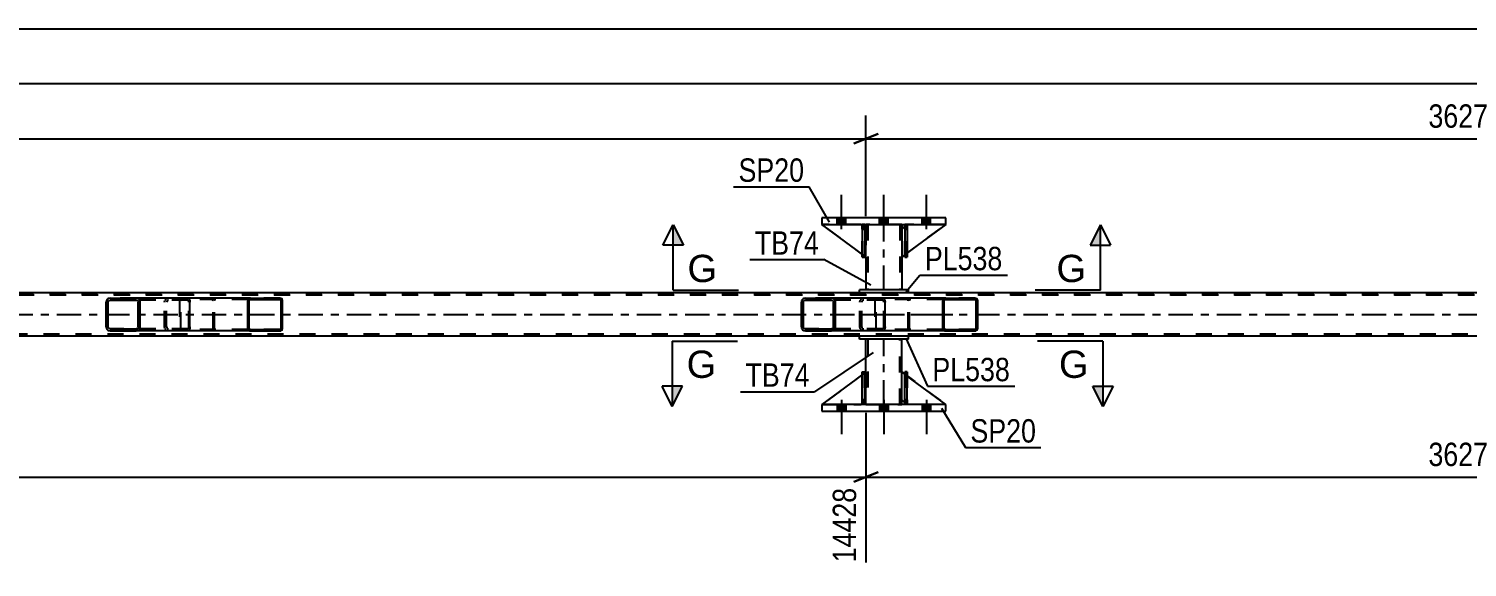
# Model space of a CAD drawing. Header units: millimetres. Extents: x 0 to 841, y 0 to 594.
# Drawn here: x 482.6 to 658.8, y 215.5 to 281.4 of the extents above; entities that cross this region are included whole.
import ezdxf

# ---------------------------------------------------------------- set-up
doc = ezdxf.new("R2010")
doc.units = ezdxf.units.MM
doc.linetypes.add('DXK_LINE_DOT2', pattern=[3.9198, 1.9599, -1.9599])
doc.linetypes.add('DXK_LINE_DOT3', pattern=[5.9187, 2.979, -0.9799, 0.9799, -0.9799])
doc.styles.add('Arial', font='ARIAL.TTF', dxfattribs={"height": 0.2})
doc.styles.add('Arial Narrow', font='ARIALN.TTF', dxfattribs={"height": 0.2})

# ---------------------------------------------------------------- blocks, each defined once
blk = doc.blocks.new('Part-814521562-2877 - 2731')
at = {"color": 2, "linetype": 'Continuous'}
for p, q in [((590.36, 249.46), (584.36, 249.46)), ((584.36, 249.06), (584.36, 249.46)), ((590.36, 249.06), (584.36, 249.06)), ((590.36, 249.06), (590.36, 249.46))]:
    blk.add_line(p, q, dxfattribs=at)
blk = doc.blocks.new('Part-814521562-2848 - 2731')
at = {"color": 2, "linetype": 'Continuous'}
for p, q in [((579.76, 235.38), (579.76, 234.58)), ((594.96, 235.38), (579.76, 235.38)), ((579.76, 234.58), (594.96, 234.58)), ((594.96, 234.58), (594.96, 235.38))]:
    blk.add_line(p, q, dxfattribs=at)
blk = doc.blocks.new('Part-814521562-2904 - 2731')
at = {"color": 7, "linetype": 'DXK_LINE_DOT2'}
for p, q in [((584.71, 239.38), (585.03, 239.38)), ((584.71, 235.98), (584.71, 239.38)), ((584.71, 239.38), (584.71, 235.38)), ((585.03, 239.38), (585.03, 235.98)), ((585.03, 235.38), (585.03, 239.28)), ((585.03, 235.98), (584.71, 235.98)), ((584.71, 235.38), (584.71, 235.98)), ((585.03, 235.38), (584.71, 235.38)), ((585.03, 235.98), (585.03, 235.38)), ((585.03, 235.38), (585.03, 235.38))]:
    blk.add_line(p, q, dxfattribs=at)
blk = doc.blocks.new('Part-814521562-2887 - 2731')
at = {"color": 2, "linetype": 'Continuous'}
for p, q in [((585.16, 239.38), (585.16, 243.38)), ((589.56, 239.38), (589.56, 243.38)), ((585.16, 235.38), (585.16, 235.98)), ((589.56, 235.38), (589.56, 235.98))]:
    blk.add_line(p, q, dxfattribs=at)
at = {"color": 7, "linetype": 'DXK_LINE_DOT2'}
for p, q in [((589.56, 243.38), (585.16, 243.38)), ((585.4, 243.38), (585.4, 235.38)), ((589.32, 235.38), (589.32, 243.38)), ((585.16, 235.98), (585.16, 239.38)), ((589.56, 235.98), (589.56, 239.38)), ((585.16, 235.38), (589.56, 235.38))]:
    blk.add_line(p, q, dxfattribs=at)
at = {"color": 7, "linetype": 'DXK_LINE_DOT3'}
blk.add_line((587.36, 235.38), (587.36, 243.38), dxfattribs=at)
blk = doc.blocks.new('Bolt-814521562-2793 - 2731')
at = {"linetype": 'Continuous'}
for points in [[(582.68, 235.38), (581.64, 235.38), (581.64, 234.58), (582.68, 234.58)], [(582.68, 235.38), (581.64, 235.38), (581.64, 234.58), (582.68, 234.58)], [(582.68, 235.38), (581.64, 235.38), (581.64, 234.58), (582.68, 234.58)], [(587.88, 235.38), (586.84, 235.38), (586.84, 234.58), (587.88, 234.58)], [(587.88, 235.38), (586.84, 235.38), (586.84, 234.58), (587.88, 234.58)], [(593.08, 235.38), (592.04, 235.38), (592.04, 234.58), (593.08, 234.58)], [(593.08, 235.38), (592.04, 235.38), (592.04, 234.58), (593.08, 234.58)], [(593.08, 235.38), (592.04, 235.38), (592.04, 234.58), (593.08, 234.58)]]:
    blk.add_hatch(color=1, dxfattribs=at).paths.add_polyline_path(points)
at = {"color": 1, "linetype": 'Continuous'}
for p, q in [((581.64, 235.38), (581.64, 234.58)), ((581.64, 235.38), (581.64, 234.58)), ((581.64, 235.38), (581.64, 234.58)), ((582.16, 235.98), (582.16, 231.78)), ((582.16, 235.98), (582.16, 231.78)), ((582.16, 235.98), (582.16, 231.78)), ((582.68, 235.38), (582.68, 234.58)), ((582.68, 235.38), (582.68, 234.58)), ((582.68, 235.38), (582.68, 234.58)), ((586.84, 235.38), (586.84, 234.58)), ((586.84, 235.38), (586.84, 234.58)), ((587.36, 235.98), (587.36, 231.78)), ((587.36, 235.98), (587.36, 231.78)), ((587.88, 235.38), (587.88, 234.58)), ((587.88, 235.38), (587.88, 234.58)), ((592.04, 235.38), (592.04, 234.58)), ((592.04, 235.38), (592.04, 234.58)), ((592.04, 235.38), (592.04, 234.58)), ((592.56, 235.98), (592.56, 231.78)), ((592.56, 235.98), (592.56, 231.78)), ((592.56, 235.98), (592.56, 231.78)), ((593.08, 235.38), (593.08, 234.58)), ((593.08, 235.38), (593.08, 234.58)), ((593.08, 235.38), (593.08, 234.58))]:
    blk.add_line(p, q, dxfattribs=at)
blk = doc.blocks.new('Bolt-814521562-2794 - 2731')
at = {"linetype": 'Continuous'}
for points in [[(581.64, 257.46), (582.68, 257.46), (582.68, 258.26), (581.64, 258.26)], [(581.64, 257.46), (582.68, 257.46), (582.68, 258.26), (581.64, 258.26)], [(581.64, 257.46), (582.68, 257.46), (582.68, 258.26), (581.64, 258.26)], [(586.84, 257.46), (587.88, 257.46), (587.88, 258.26), (586.84, 258.26)], [(586.84, 257.46), (587.88, 257.46), (587.88, 258.26), (586.84, 258.26)], [(592.04, 257.46), (593.08, 257.46), (593.08, 258.26), (592.04, 258.26)], [(592.04, 257.46), (593.08, 257.46), (593.08, 258.26), (592.04, 258.26)], [(592.04, 257.46), (593.08, 257.46), (593.08, 258.26), (592.04, 258.26)]]:
    blk.add_hatch(color=1, dxfattribs=at).paths.add_polyline_path(points)
at = {"color": 1, "linetype": 'Continuous'}
for p, q in [((582.16, 256.86), (582.16, 261.06)), ((582.16, 256.86), (582.16, 261.06)), ((582.16, 256.86), (582.16, 261.06)), ((587.36, 256.86), (587.36, 261.06)), ((587.36, 256.86), (587.36, 261.06)), ((592.56, 256.86), (592.56, 261.06)), ((592.56, 256.86), (592.56, 261.06)), ((592.56, 256.86), (592.56, 261.06)), ((581.64, 257.46), (581.64, 258.26)), ((581.64, 257.46), (581.64, 258.26)), ((581.64, 257.46), (581.64, 258.26)), ((582.68, 257.46), (582.68, 258.26)), ((582.68, 257.46), (582.68, 258.26)), ((582.68, 257.46), (582.68, 258.26)), ((586.84, 257.46), (586.84, 258.26)), ((586.84, 257.46), (586.84, 258.26)), ((587.88, 257.46), (587.88, 258.26)), ((587.88, 257.46), (587.88, 258.26)), ((592.04, 257.46), (592.04, 258.26)), ((592.04, 257.46), (592.04, 258.26)), ((592.04, 257.46), (592.04, 258.26)), ((593.08, 257.46), (593.08, 258.26)), ((593.08, 257.46), (593.08, 258.26)), ((593.08, 257.46), (593.08, 258.26))]:
    blk.add_line(p, q, dxfattribs=at)
blk = doc.blocks.new('Part-814521562-2866 - 2731')
at = {"color": 7, "linetype": 'DXK_LINE_DOT2'}
for p, q in [((585.16, 239.38), (579.76, 235.38)), ((585.16, 235.98), (585.16, 239.38)), ((585.16, 239.38), (585.16, 235.98)), ((579.76, 235.38), (584.56, 235.38)), ((584.56, 235.38), (585.16, 235.98)), ((585.16, 235.98), (584.56, 235.38)), ((585.16, 235.98), (585.16, 235.98))]:
    blk.add_line(p, q, dxfattribs=at)
blk = doc.blocks.new('Part-814521562-2889 - 2731')
at = {"color": 7, "linetype": 'DXK_LINE_DOT2'}
for p, q in [((589.91, 256.86), (589.91, 257.46)), ((589.91, 257.46), (589.91, 257.46)), ((589.91, 257.46), (589.91, 253.46)), ((590.23, 257.46), (589.91, 257.46)), ((590.23, 256.86), (590.23, 257.46)), ((590.23, 253.46), (590.23, 257.46)), ((589.91, 253.46), (589.91, 256.86)), ((589.91, 256.86), (590.23, 256.86)), ((590.23, 256.86), (590.23, 253.46)), ((589.91, 253.46), (590.23, 253.46))]:
    blk.add_line(p, q, dxfattribs=at)
blk = doc.blocks.new('Part-814521562-2894 - 2731')
at = {"color": 7, "linetype": 'DXK_LINE_DOT2'}
for p, q in [((585.16, 253.46), (579.76, 257.46)), ((579.76, 257.46), (584.56, 257.46)), ((584.56, 257.46), (585.16, 256.86)), ((585.16, 256.86), (584.56, 257.46)), ((585.16, 256.86), (585.16, 253.46)), ((585.16, 256.86), (585.16, 256.86)), ((585.16, 256.86), (585.16, 253.46))]:
    blk.add_line(p, q, dxfattribs=at)
blk = doc.blocks.new('Part-814521562-2843 - 2731')
at = {"color": 2, "linetype": 'Continuous'}
for p, q in [((589.56, 235.98), (589.56, 239.38)), ((589.91, 239.11), (589.56, 239.38)), ((594.96, 235.38), (590.23, 238.88)), ((589.91, 235.62), (589.56, 235.98))]:
    blk.add_line(p, q, dxfattribs=at)
at = {"color": 7, "linetype": 'DXK_LINE_DOT2'}
for p, q in [((590.23, 238.88), (589.91, 239.11)), ((590.16, 235.38), (589.91, 235.62)), ((594.96, 235.38), (590.16, 235.38)), ((594.96, 235.38), (594.96, 235.38)), ((594.96, 235.38), (594.96, 235.38))]:
    blk.add_line(p, q, dxfattribs=at)
blk = doc.blocks.new('Part-814521562-2853 - 2731')
at = {"color": 2, "linetype": 'Continuous'}
for p, q in [((594.96, 258.26), (579.76, 258.26)), ((579.76, 258.26), (579.76, 257.46)), ((579.76, 257.46), (594.96, 257.46)), ((594.96, 257.46), (594.96, 258.26))]:
    blk.add_line(p, q, dxfattribs=at)
blk = doc.blocks.new('Part-814521562-2854 - 2731')
at = {"linetype": 'Continuous'}
h = blk.add_hatch(dxfattribs=at)
h.set_pattern_fill('', scale=0.7, style=0, pattern_type=0)
h.set_pattern_definition([(45, (496.266, 248.1203), (-1.57154, 1.57154), [])])
h.paths.add_polyline_path([(496.3, 247.94), (496.27, 248.12), (496.16, 248.28), (495.99, 248.38), (495.8, 248.42), (492.62, 248.42), (492.42, 248.38), (492.26, 248.28), (492.15, 248.12), (492.11, 247.94), (492.11, 244.9), (492.15, 244.71), (492.26, 244.56), (492.42, 244.45), (492.62, 244.42), (495.8, 244.42), (495.99, 244.45), (496.16, 244.56), (496.27, 244.71), (496.3, 244.9)])
h.paths.add_polyline_path([(496.03, 244.8), (495.98, 244.73), (495.9, 244.67), (495.8, 244.66), (492.62, 244.66), (492.52, 244.67), (492.44, 244.73), (492.39, 244.8), (492.37, 244.9), (492.37, 247.94), (492.39, 248.03), (492.44, 248.11), (492.52, 248.16), (492.62, 248.18), (495.8, 248.18), (495.9, 248.16), (495.98, 248.11), (496.03, 248.03), (496.05, 247.94), (496.05, 244.9)])
at = {"color": 2, "linetype": 'Continuous'}
for p, q in [((492.62, 248.42), (492.42, 248.38)), ((492.62, 248.42), (495.8, 248.42)), ((502.1, 248.42), (495.8, 248.42)), ((495.99, 248.38), (495.8, 248.42)), ((502.1, 248.42), (502.21, 248.38)), ((492.15, 248.12), (492.11, 247.94)), ((492.11, 244.9), (492.11, 247.94)), ((492.37, 247.94), (492.39, 248.03)), ((492.37, 244.9), (492.37, 247.94)), ((492.39, 248.03), (492.44, 248.11)), ((492.44, 248.11), (492.52, 248.16)), ((492.52, 248.16), (492.62, 248.18)), ((492.62, 248.18), (495.8, 248.18)), ((495.8, 248.18), (495.9, 248.16)), ((495.9, 248.16), (495.98, 248.11)), ((495.98, 248.11), (496.03, 248.03)), ((496.03, 248.03), (496.05, 247.94)), ((496.05, 244.9), (496.05, 247.94)), ((496.3, 247.94), (496.27, 248.12)), ((496.3, 244.9), (496.3, 247.94)), ((502.21, 248.38), (502.29, 248.28)), ((502.29, 248.28), (502.35, 248.12)), ((502.35, 248.12), (502.37, 247.94)), ((502.37, 244.9), (502.37, 247.94)), ((492.11, 244.9), (492.15, 244.71)), ((492.39, 244.8), (492.37, 244.9)), ((496.05, 244.9), (496.03, 244.8)), ((496.27, 244.71), (496.3, 244.9)), ((502.37, 244.9), (502.35, 244.71)), ((492.44, 244.73), (492.39, 244.8)), ((492.42, 244.45), (492.62, 244.42)), ((492.52, 244.67), (492.44, 244.73)), ((492.62, 244.66), (492.52, 244.67)), ((492.62, 244.66), (495.8, 244.66)), ((492.62, 244.42), (495.8, 244.42)), ((495.9, 244.67), (495.8, 244.66)), ((495.8, 244.42), (495.99, 244.45)), ((502.1, 244.42), (495.8, 244.42)), ((495.98, 244.73), (495.9, 244.67)), ((496.03, 244.8), (495.98, 244.73)), ((502.21, 244.45), (502.1, 244.42)), ((502.29, 244.56), (502.21, 244.45)), ((502.35, 244.71), (502.29, 244.56))]:
    blk.add_line(p, q, dxfattribs=at)
at = {"color": 7, "linetype": 'DXK_LINE_DOT2'}
for p, q in [((495.8, 248.42), (492.62, 248.42)), ((499.58, 248.38), (499.77, 248.42)), ((501.11, 248.18), (501.11, 248.42)), ((502.1, 248.18), (492.62, 248.18)), ((499.26, 247.94), (499.3, 248.12)), ((499.26, 244.9), (499.26, 247.94)), ((499.54, 248.03), (499.52, 247.94)), ((499.52, 244.9), (499.52, 247.94)), ((499.59, 248.11), (499.54, 248.03)), ((499.59, 248.11), (499.61, 248.12)), ((499.61, 248.12), (499.67, 248.16)), ((499.67, 248.16), (499.77, 248.18)), ((502.15, 248.16), (502.1, 248.18)), ((502.2, 248.11), (502.15, 248.16)), ((502.23, 248.03), (502.2, 248.11)), ((502.24, 247.94), (502.23, 248.03)), ((502.24, 244.9), (502.24, 247.94)), ((499.3, 244.71), (499.26, 244.9)), ((499.52, 244.9), (499.54, 244.8)), ((502.23, 244.8), (502.24, 244.9)), ((502.1, 244.66), (492.62, 244.66)), ((495.8, 244.42), (492.62, 244.42)), ((499.54, 244.8), (499.59, 244.73)), ((499.77, 244.42), (499.58, 244.45)), ((499.59, 244.73), (499.67, 244.67)), ((499.67, 244.67), (499.77, 244.66)), ((501.11, 244.42), (501.11, 244.66)), ((502.1, 244.66), (502.15, 244.67)), ((502.15, 244.67), (502.2, 244.73)), ((502.2, 244.73), (502.23, 244.8))]:
    blk.add_line(p, q, dxfattribs=at)
at = {"color": 2, "linetype": 'Continuous'}
for centre, start, end in [((492.6, 247.92), 111.1941, 156.1506), ((495.82, 247.92), 23.8494, 68.8059), ((492.6, 244.91), 203.8494, 248.8059), ((495.82, 244.91), 291.1941, 336.1506)]:
    blk.add_arc(centre, 0.492, start, end, dxfattribs=at)
at = {"color": 7, "linetype": 'DXK_LINE_DOT2'}
for centre, start, end in [((499.75, 247.92), 111.1941, 156.1506), ((499.75, 244.91), 203.8494, 248.8059)]:
    blk.add_arc(centre, 0.492, start, end, dxfattribs=at)
blk = doc.blocks.new('Part-814521562-2860 - 2731')
at = {"color": 7, "linetype": 'DXK_LINE_DOT2'}
for p, q in [((730.18, 248.82), (65.84, 248.82)), ((65.84, 248.82), (729.44, 248.82)), ((590.36, 249.06), (584.36, 249.06)), ((729.44, 244.02), (65.84, 244.02)), ((590.36, 243.78), (584.36, 243.78))]:
    blk.add_line(p, q, dxfattribs=at)
at = {"color": 2, "linetype": 'Continuous'}
for p, q in [((584.36, 249.06), (334.96, 249.06)), ((728.84, 249.06), (590.36, 249.06)), ((584.36, 243.78), (334.96, 243.78)), ((728.84, 243.78), (590.36, 243.78))]:
    blk.add_line(p, q, dxfattribs=at)
at = {"color": 7, "linetype": 'DXK_LINE_DOT3'}
blk.add_line((65.84, 246.42), (729.85, 246.42), dxfattribs=at)
blk = doc.blocks.new('Part-814521562-2861 - 2731')
at = {"color": 7, "linetype": 'DXK_LINE_DOT2'}
for p, q in [((590.23, 239.38), (589.91, 239.38)), ((589.91, 235.98), (589.91, 239.38)), ((589.91, 239.38), (589.91, 235.38)), ((590.23, 239.38), (590.23, 235.98)), ((590.23, 235.38), (590.23, 239.38)), ((590.23, 235.98), (589.91, 235.98)), ((589.91, 235.38), (589.91, 235.98)), ((590.23, 235.38), (589.91, 235.38)), ((590.23, 235.98), (590.23, 235.38)), ((590.23, 235.38), (590.23, 235.38))]:
    blk.add_line(p, q, dxfattribs=at)
blk = doc.blocks.new('Part-814521562-2862 - 2731')
at = {"color": 2, "linetype": 'Continuous'}
for p, q in [((584.71, 235.38), (584.71, 239.38)), ((584.71, 239.38), (585.03, 239.38)), ((585.03, 235.38), (585.03, 239.38)), ((584.71, 235.38), (584.71, 235.38)), ((585.03, 235.38), (584.71, 235.38))]:
    blk.add_line(p, q, dxfattribs=at)
at = {"color": 7, "linetype": 'DXK_LINE_DOT2'}
for p, q in [((584.71, 239.38), (584.71, 235.98)), ((585.03, 235.98), (585.03, 239.38)), ((584.71, 235.98), (584.71, 235.38)), ((584.71, 235.98), (585.03, 235.98)), ((585.03, 235.38), (585.03, 235.98)), ((585.03, 235.38), (585.03, 235.38))]:
    blk.add_line(p, q, dxfattribs=at)
blk = doc.blocks.new('Part-814521562-2863 - 2731')
at = {"color": 2, "linetype": 'Continuous'}
for p, q in [((589.91, 235.38), (589.91, 239.38)), ((589.91, 239.38), (590.23, 239.38)), ((590.23, 235.38), (590.23, 239.38)), ((589.91, 235.38), (589.91, 235.38)), ((590.23, 235.38), (589.91, 235.38))]:
    blk.add_line(p, q, dxfattribs=at)
at = {"color": 7, "linetype": 'DXK_LINE_DOT2'}
for p, q in [((589.91, 239.38), (589.91, 235.98)), ((590.23, 235.98), (590.23, 239.38)), ((589.91, 235.98), (589.91, 235.38)), ((589.91, 235.98), (590.23, 235.98)), ((590.23, 235.38), (590.23, 235.98)), ((590.23, 235.38), (590.23, 235.38))]:
    blk.add_line(p, q, dxfattribs=at)
blk = doc.blocks.new('Part-814521562-2869 - 2731')
at = {"color": 2, "linetype": 'Continuous'}
for p, q in [((584.71, 239.05), (579.76, 235.38)), ((585.16, 239.38), (585.03, 239.28)), ((585.16, 235.98), (585.16, 239.38)), ((584.71, 235.53), (584.56, 235.38)), ((585.16, 235.98), (585.03, 235.85)), ((585.16, 235.98), (585.16, 235.98))]:
    blk.add_line(p, q, dxfattribs=at)
at = {"color": 7, "linetype": 'DXK_LINE_DOT2'}
for p, q in [((585.03, 239.28), (584.71, 239.05)), ((585.16, 235.98), (585.16, 239.38)), ((579.76, 235.38), (584.56, 235.38)), ((585.16, 235.98), (584.56, 235.38)), ((585.03, 235.85), (584.71, 235.53))]:
    blk.add_line(p, q, dxfattribs=at)
blk = doc.blocks.new('Part-814521562-2872 - 2731')
at = {"color": 7, "linetype": 'DXK_LINE_DOT2'}
for p, q in [((589.56, 235.98), (589.56, 239.38)), ((589.56, 239.38), (594.96, 235.38)), ((590.16, 235.38), (589.56, 235.98)), ((594.96, 235.38), (590.16, 235.38))]:
    blk.add_line(p, q, dxfattribs=at)
blk = doc.blocks.new('Part-814521562-2882 - 2731')
at = {"color": 2, "linetype": 'Continuous'}
for p, q in [((590.36, 243.78), (584.36, 243.78)), ((584.36, 243.38), (584.36, 243.78)), ((590.36, 243.38), (584.36, 243.38)), ((590.36, 243.38), (590.36, 243.78))]:
    blk.add_line(p, q, dxfattribs=at)
blk = doc.blocks.new('Part-814521562-2888 - 2731')
at = {"color": 7, "linetype": 'DXK_LINE_DOT2'}
for p, q in [((584.71, 256.86), (584.71, 257.46)), ((584.71, 257.46), (584.71, 257.46)), ((584.71, 257.46), (584.71, 253.46)), ((585.03, 257.46), (584.71, 257.46)), ((585.03, 256.86), (585.03, 257.46)), ((585.03, 253.46), (585.03, 257.46)), ((584.71, 253.46), (584.71, 256.86)), ((584.71, 256.86), (585.03, 256.86)), ((585.03, 256.86), (585.03, 253.46)), ((584.71, 253.46), (585.03, 253.46))]:
    blk.add_line(p, q, dxfattribs=at)
blk = doc.blocks.new('Part-814521562-2890 - 2731')
at = {"color": 2, "linetype": 'Continuous'}
for p, q in [((585.03, 257.46), (584.71, 257.46)), ((584.71, 257.46), (584.71, 253.46)), ((585.03, 257.46), (585.03, 257.46)), ((585.03, 257.46), (585.03, 253.46)), ((585.03, 253.46), (584.71, 253.46))]:
    blk.add_line(p, q, dxfattribs=at)
at = {"color": 7, "linetype": 'DXK_LINE_DOT2'}
for p, q in [((584.71, 256.86), (584.71, 257.46)), ((585.03, 256.86), (585.03, 257.46)), ((585.03, 257.46), (585.03, 257.46)), ((585.03, 256.86), (584.71, 256.86)), ((584.71, 256.86), (584.71, 253.46)), ((585.03, 253.46), (585.03, 256.86))]:
    blk.add_line(p, q, dxfattribs=at)
blk = doc.blocks.new('Part-814521562-2891 - 2731')
at = {"color": 2, "linetype": 'Continuous'}
for p, q in [((590.23, 257.46), (589.91, 257.46)), ((589.91, 257.46), (589.91, 253.46)), ((590.23, 257.46), (590.23, 257.46)), ((590.23, 257.46), (590.23, 253.46)), ((590.23, 253.46), (589.91, 253.46))]:
    blk.add_line(p, q, dxfattribs=at)
at = {"color": 7, "linetype": 'DXK_LINE_DOT2'}
for p, q in [((589.91, 256.86), (589.91, 257.46)), ((590.23, 256.86), (590.23, 257.46)), ((590.23, 257.46), (590.23, 257.46)), ((590.23, 256.86), (589.91, 256.86)), ((589.91, 256.86), (589.91, 253.46)), ((590.23, 253.46), (590.23, 256.86))]:
    blk.add_line(p, q, dxfattribs=at)
blk = doc.blocks.new('Part-814521562-2897 - 2731')
at = {"color": 2, "linetype": 'Continuous'}
for p, q in [((584.71, 253.79), (579.76, 257.46)), ((584.71, 257.3), (584.56, 257.46)), ((585.16, 256.86), (585.03, 256.98)), ((585.16, 256.86), (585.16, 256.86)), ((585.16, 253.46), (585.16, 256.86)), ((585.03, 253.55), (585.16, 253.46)), ((585.16, 253.46), (585.16, 253.46))]:
    blk.add_line(p, q, dxfattribs=at)
at = {"color": 7, "linetype": 'DXK_LINE_DOT2'}
for p, q in [((584.56, 257.46), (579.76, 257.46)), ((584.56, 257.46), (585.16, 256.86)), ((585.03, 256.98), (584.71, 257.3)), ((585.16, 256.86), (585.16, 253.46)), ((585.03, 253.55), (584.71, 253.79))]:
    blk.add_line(p, q, dxfattribs=at)
blk = doc.blocks.new('Part-814521562-2900 - 2731')
at = {"color": 7, "linetype": 'DXK_LINE_DOT2'}
for p, q in [((590.16, 257.46), (589.56, 256.86)), ((589.56, 253.46), (594.96, 257.46)), ((594.96, 257.46), (590.16, 257.46)), ((589.56, 256.86), (589.56, 253.46))]:
    blk.add_line(p, q, dxfattribs=at)
blk = doc.blocks.new('Part-814521562-2903 - 2731')
at = {"color": 2, "linetype": 'Continuous'}
for p, q in [((589.91, 257.21), (589.56, 256.86)), ((594.96, 257.46), (590.23, 253.96)), ((589.56, 256.86), (589.56, 253.46)), ((589.91, 253.72), (589.56, 253.46))]:
    blk.add_line(p, q, dxfattribs=at)
at = {"color": 7, "linetype": 'DXK_LINE_DOT2'}
for p, q in [((590.16, 257.46), (589.91, 257.21)), ((594.96, 257.46), (590.16, 257.46)), ((590.23, 253.96), (589.91, 253.72))]:
    blk.add_line(p, q, dxfattribs=at)
blk = doc.blocks.new('Part-814521562-2969 - 2731')
at = {"linetype": 'Continuous'}
h = blk.add_hatch(dxfattribs=at)
h.set_pattern_fill('', scale=0.7, style=0, pattern_type=0)
h.set_pattern_definition([(45, (598.824, 248.219), (-1.57154, 1.57154), [])])
h.paths.add_polyline_path([(598.85, 248.1), (598.82, 248.22), (598.75, 248.32), (598.64, 248.39), (598.51, 248.42), (594.93, 248.42), (594.8, 248.39), (594.69, 248.32), (594.62, 248.22), (594.59, 248.1), (594.59, 244.74), (594.62, 244.61), (594.69, 244.51), (594.8, 244.44), (594.93, 244.42), (598.51, 244.42), (598.64, 244.44), (598.75, 244.51), (598.82, 244.61), (598.85, 244.74)])
h.paths.add_polyline_path([(598.67, 244.68), (598.63, 244.62), (598.57, 244.59), (598.51, 244.58), (594.93, 244.58), (594.87, 244.59), (594.81, 244.62), (594.78, 244.68), (594.76, 244.74), (594.76, 248.1), (594.78, 248.16), (594.81, 248.21), (594.87, 248.24), (594.93, 248.26), (598.51, 248.26), (598.57, 248.24), (598.63, 248.21), (598.67, 248.16), (598.68, 248.1), (598.68, 244.74)])
at = {"color": 7, "linetype": 'DXK_LINE_DOT2'}
for p, q in [((586.45, 248.39), (586.58, 248.42)), ((587.24, 248.42), (586.58, 248.42)), ((590.16, 248.42), (590.29, 248.39)), ((598.51, 248.42), (594.93, 248.42)), ((586.24, 248.1), (586.27, 248.22)), ((586.24, 248.1), (586.24, 244.74)), ((586.43, 248.16), (586.41, 248.1)), ((586.41, 244.74), (586.41, 248.1)), ((586.46, 248.21), (586.43, 248.16)), ((586.52, 248.24), (586.46, 248.21)), ((586.58, 248.26), (586.52, 248.24)), ((598.51, 248.26), (586.58, 248.26)), ((590.23, 248.24), (590.16, 248.26)), ((590.28, 248.21), (590.23, 248.24)), ((590.32, 248.16), (590.28, 248.21)), ((590.33, 248.1), (590.32, 248.16)), ((590.33, 244.74), (590.33, 248.1)), ((590.47, 248.22), (590.5, 248.1)), ((590.5, 244.74), (590.5, 248.1)), ((586.27, 244.61), (586.24, 244.74)), ((586.41, 244.74), (586.43, 244.68)), ((586.43, 244.68), (586.46, 244.62)), ((586.58, 244.42), (586.45, 244.44)), ((586.46, 244.62), (586.52, 244.59)), ((586.52, 244.59), (586.58, 244.58)), ((598.51, 244.58), (586.58, 244.58)), ((587.24, 244.42), (586.58, 244.42)), ((590.16, 244.58), (590.23, 244.59)), ((590.29, 244.44), (590.16, 244.42)), ((590.23, 244.59), (590.28, 244.62)), ((590.28, 244.62), (590.32, 244.68)), ((590.32, 244.68), (590.33, 244.74)), ((590.5, 244.74), (590.47, 244.61)), ((594.93, 244.42), (598.51, 244.42))]:
    blk.add_line(p, q, dxfattribs=at)
at = {"color": 2, "linetype": 'Continuous'}
for p, q in [((594.93, 248.42), (587.24, 248.42)), ((594.93, 248.42), (594.8, 248.39)), ((594.93, 248.42), (598.51, 248.42)), ((598.64, 248.39), (598.51, 248.42)), ((594.62, 248.22), (594.59, 248.1)), ((594.59, 244.74), (594.59, 248.1)), ((594.76, 248.1), (594.78, 248.16)), ((594.76, 244.74), (594.76, 248.1)), ((594.78, 248.16), (594.81, 248.21)), ((594.81, 248.21), (594.87, 248.24)), ((594.87, 248.24), (594.93, 248.26)), ((594.93, 248.26), (598.51, 248.26)), ((598.51, 248.26), (598.57, 248.24)), ((598.57, 248.24), (598.63, 248.21)), ((598.63, 248.21), (598.67, 248.16)), ((598.67, 248.16), (598.68, 248.1)), ((598.68, 244.74), (598.68, 248.1)), ((598.85, 248.1), (598.82, 248.22)), ((598.85, 244.74), (598.85, 248.1)), ((594.93, 244.42), (587.24, 244.42)), ((594.59, 244.74), (594.62, 244.61)), ((594.78, 244.68), (594.76, 244.74)), ((594.81, 244.62), (594.78, 244.68)), ((594.8, 244.44), (594.93, 244.42)), ((594.87, 244.59), (594.81, 244.62)), ((594.93, 244.58), (594.87, 244.59)), ((594.93, 244.58), (598.51, 244.58)), ((594.93, 244.42), (598.51, 244.42)), ((598.57, 244.59), (598.51, 244.58)), ((598.51, 244.42), (598.64, 244.44)), ((598.63, 244.62), (598.57, 244.59)), ((598.67, 244.68), (598.63, 244.62)), ((598.68, 244.74), (598.67, 244.68)), ((598.82, 244.61), (598.85, 244.74))]:
    blk.add_line(p, q, dxfattribs=at)
at = {"color": 7, "linetype": 'DXK_LINE_DOT3'}
blk.add_line((584.95, 246.42), (596.72, 246.42), dxfattribs=at)
at = {"color": 7, "linetype": 'DXK_LINE_DOT2'}
for centre, start, end in [((586.57, 248.08), 110.7583, 155.68), ((590.17, 248.08), 24.32, 69.2417), ((586.57, 244.75), 204.32, 249.2417), ((590.17, 244.75), 290.7583, 335.68)]:
    blk.add_arc(centre, 0.331, start, end, dxfattribs=at)
at = {"color": 2, "linetype": 'Continuous'}
for centre, start, end in [((594.92, 248.08), 110.7583, 155.68), ((598.52, 248.08), 24.32, 69.2417), ((594.92, 244.75), 204.32, 249.2417), ((598.52, 244.75), 290.7583, 335.68)]:
    blk.add_arc(centre, 0.331, start, end, dxfattribs=at)
blk = doc.blocks.new('Part-814521562-2970 - 2731')
at = {"linetype": 'Continuous'}
h = blk.add_hatch(dxfattribs=at)
h.set_pattern_fill('', scale=0.7, style=0, pattern_type=0)
h.set_pattern_definition([(45, (581.4002, 248.1203), (-1.57154, 1.57154), [])])
h.paths.add_polyline_path([(581.44, 247.94), (581.4, 248.12), (581.29, 248.28), (581.13, 248.38), (580.94, 248.42), (577.75, 248.42), (577.56, 248.38), (577.4, 248.28), (577.29, 248.12), (577.25, 247.94), (577.25, 244.9), (577.29, 244.71), (577.4, 244.56), (577.56, 244.45), (577.75, 244.42), (580.94, 244.42), (581.13, 244.45), (581.29, 244.56), (581.4, 244.71), (581.44, 244.9)])
h.paths.add_polyline_path([(581.17, 244.8), (581.11, 244.73), (581.03, 244.67), (580.94, 244.66), (577.75, 244.66), (577.66, 244.67), (577.57, 244.73), (577.52, 244.8), (577.5, 244.9), (577.5, 247.94), (577.52, 248.03), (577.57, 248.11), (577.66, 248.16), (577.75, 248.18), (580.94, 248.18), (581.03, 248.16), (581.11, 248.11), (581.17, 248.03), (581.19, 247.94), (581.19, 244.9)])
at = {"color": 2, "linetype": 'Continuous'}
for p, q in [((577.75, 248.42), (577.56, 248.38)), ((577.75, 248.42), (580.94, 248.42)), ((587.24, 248.42), (580.94, 248.42)), ((581.13, 248.38), (580.94, 248.42)), ((587.24, 248.42), (587.34, 248.38)), ((577.29, 248.12), (577.25, 247.94)), ((577.25, 244.9), (577.25, 247.94)), ((577.5, 247.94), (577.52, 248.03)), ((577.5, 244.9), (577.5, 247.94)), ((577.52, 248.03), (577.57, 248.11)), ((577.57, 248.11), (577.66, 248.16)), ((577.66, 248.16), (577.75, 248.18)), ((577.75, 248.18), (580.94, 248.18)), ((580.94, 248.18), (581.03, 248.16)), ((581.03, 248.16), (581.11, 248.11)), ((581.11, 248.11), (581.17, 248.03)), ((581.17, 248.03), (581.19, 247.94)), ((581.19, 244.9), (581.19, 247.94)), ((581.44, 247.94), (581.4, 248.12)), ((581.44, 244.9), (581.44, 247.94)), ((587.34, 248.38), (587.43, 248.28)), ((587.43, 248.28), (587.49, 248.12)), ((587.49, 248.12), (587.51, 247.94)), ((587.51, 244.9), (587.51, 247.94)), ((577.25, 244.9), (577.29, 244.71)), ((577.52, 244.8), (577.5, 244.9)), ((581.19, 244.9), (581.17, 244.8)), ((581.4, 244.71), (581.44, 244.9)), ((587.51, 244.9), (587.49, 244.71)), ((577.57, 244.73), (577.52, 244.8)), ((577.56, 244.45), (577.75, 244.42)), ((577.66, 244.67), (577.57, 244.73)), ((577.75, 244.66), (577.66, 244.67)), ((577.75, 244.66), (580.94, 244.66)), ((577.75, 244.42), (580.94, 244.42)), ((581.03, 244.67), (580.94, 244.66)), ((580.94, 244.42), (581.13, 244.45)), ((587.24, 244.42), (580.94, 244.42)), ((581.11, 244.73), (581.03, 244.67)), ((581.17, 244.8), (581.11, 244.73)), ((587.34, 244.45), (587.24, 244.42)), ((587.43, 244.56), (587.34, 244.45)), ((587.49, 244.71), (587.43, 244.56))]:
    blk.add_line(p, q, dxfattribs=at)
at = {"color": 7, "linetype": 'DXK_LINE_DOT2'}
for p, q in [((580.94, 248.42), (577.75, 248.42)), ((584.71, 248.38), (584.9, 248.42)), ((586.24, 248.18), (586.24, 248.42)), ((587.24, 248.18), (577.75, 248.18)), ((584.4, 247.94), (584.44, 248.12)), ((584.4, 244.9), (584.4, 247.94)), ((584.67, 248.03), (584.65, 247.94)), ((584.65, 244.9), (584.65, 247.94)), ((584.72, 248.11), (584.67, 248.03)), ((584.81, 248.16), (584.72, 248.11)), ((584.9, 248.18), (584.81, 248.16)), ((587.29, 248.16), (587.24, 248.18)), ((587.33, 248.11), (587.29, 248.16)), ((587.36, 248.03), (587.33, 248.11)), ((587.37, 247.94), (587.36, 248.03)), ((587.37, 244.9), (587.37, 247.94)), ((584.44, 244.71), (584.4, 244.9)), ((584.65, 244.9), (584.67, 244.8)), ((587.36, 244.8), (587.37, 244.9)), ((587.24, 244.66), (577.75, 244.66)), ((580.94, 244.42), (577.75, 244.42)), ((584.67, 244.8), (584.72, 244.73)), ((584.9, 244.42), (584.71, 244.45)), ((584.72, 244.73), (584.75, 244.71)), ((584.75, 244.71), (584.81, 244.67)), ((584.81, 244.67), (584.9, 244.66)), ((586.24, 244.42), (586.24, 244.66)), ((587.24, 244.66), (587.29, 244.67)), ((587.29, 244.67), (587.33, 244.73)), ((587.33, 244.73), (587.36, 244.8))]:
    blk.add_line(p, q, dxfattribs=at)
at = {"color": 2, "linetype": 'Continuous'}
for centre, start, end in [((577.74, 247.92), 111.1941, 156.1506), ((580.95, 247.92), 23.8494, 68.8059), ((577.74, 244.91), 203.8494, 248.8059), ((580.95, 244.91), 291.1941, 336.1506)]:
    blk.add_arc(centre, 0.492, start, end, dxfattribs=at)
at = {"color": 7, "linetype": 'DXK_LINE_DOT2'}
for centre, start, end in [((584.89, 247.92), 111.1941, 156.1506), ((584.89, 244.91), 203.8494, 248.8059)]:
    blk.add_arc(centre, 0.492, start, end, dxfattribs=at)
blk = doc.blocks.new('Part-814521562-2971 - 2731')
at = {"linetype": 'Continuous'}
h = blk.add_hatch(dxfattribs=at)
h.set_pattern_fill('', scale=0.7, style=0, pattern_type=0)
h.set_pattern_definition([(45, (513.6897, 248.219), (-1.57154, 1.57154), [])])
h.paths.add_polyline_path([(513.72, 248.1), (513.69, 248.22), (513.62, 248.32), (513.51, 248.39), (513.38, 248.42), (509.8, 248.42), (509.67, 248.39), (509.56, 248.32), (509.48, 248.22), (509.46, 248.1), (509.46, 244.74), (509.48, 244.61), (509.56, 244.51), (509.67, 244.44), (509.8, 244.42), (513.38, 244.42), (513.51, 244.44), (513.62, 244.51), (513.69, 244.61), (513.72, 244.74)])
h.paths.add_polyline_path([(513.53, 244.68), (513.5, 244.62), (513.44, 244.59), (513.38, 244.58), (509.8, 244.58), (509.73, 244.59), (509.68, 244.62), (509.64, 244.68), (509.63, 244.74), (509.63, 248.1), (509.64, 248.16), (509.68, 248.21), (509.73, 248.24), (509.8, 248.26), (513.38, 248.26), (513.44, 248.24), (513.5, 248.21), (513.53, 248.16), (513.55, 248.1), (513.55, 244.74)])
at = {"color": 7, "linetype": 'DXK_LINE_DOT2'}
for p, q in [((501.32, 248.39), (501.45, 248.42)), ((502.1, 248.42), (501.45, 248.42)), ((505.03, 248.42), (505.16, 248.39)), ((513.38, 248.42), (509.8, 248.42)), ((501.11, 248.12), (501.14, 248.22)), ((501.11, 248.1), (501.11, 248.12)), ((501.11, 248.1), (501.11, 244.74)), ((501.29, 248.16), (501.28, 248.1)), ((501.28, 244.74), (501.28, 248.1)), ((501.33, 248.21), (501.29, 248.16)), ((501.38, 248.24), (501.33, 248.21)), ((501.45, 248.26), (501.38, 248.24)), ((513.38, 248.26), (501.45, 248.26)), ((505.09, 248.24), (505.03, 248.26)), ((505.15, 248.21), (505.09, 248.24)), ((505.18, 248.16), (505.15, 248.21)), ((505.2, 248.1), (505.18, 248.16)), ((505.2, 244.74), (505.2, 248.1)), ((505.34, 248.22), (505.37, 248.1)), ((505.37, 244.74), (505.37, 248.1)), ((501.11, 244.71), (501.11, 244.74)), ((501.14, 244.61), (501.11, 244.71)), ((501.28, 244.74), (501.29, 244.68)), ((501.29, 244.68), (501.33, 244.62)), ((501.45, 244.42), (501.32, 244.44)), ((501.33, 244.62), (501.38, 244.59)), ((501.38, 244.59), (501.45, 244.58)), ((513.38, 244.58), (501.45, 244.58)), ((502.1, 244.42), (501.45, 244.42)), ((505.03, 244.58), (505.09, 244.59)), ((505.16, 244.44), (505.03, 244.42)), ((505.09, 244.59), (505.15, 244.62)), ((505.15, 244.62), (505.18, 244.68)), ((505.18, 244.68), (505.2, 244.74)), ((505.37, 244.74), (505.34, 244.61)), ((509.8, 244.42), (513.38, 244.42))]:
    blk.add_line(p, q, dxfattribs=at)
at = {"color": 2, "linetype": 'Continuous'}
for p, q in [((509.8, 248.42), (502.1, 248.42)), ((509.8, 248.42), (509.67, 248.39)), ((509.8, 248.42), (513.38, 248.42)), ((513.51, 248.39), (513.38, 248.42)), ((509.48, 248.22), (509.46, 248.1)), ((509.46, 244.74), (509.46, 248.1)), ((509.63, 248.1), (509.64, 248.16)), ((509.63, 244.74), (509.63, 248.1)), ((509.64, 248.16), (509.68, 248.21)), ((509.68, 248.21), (509.73, 248.24)), ((509.73, 248.24), (509.8, 248.26)), ((509.8, 248.26), (513.38, 248.26)), ((513.38, 248.26), (513.44, 248.24)), ((513.44, 248.24), (513.5, 248.21)), ((513.5, 248.21), (513.53, 248.16)), ((513.53, 248.16), (513.55, 248.1)), ((513.55, 244.74), (513.55, 248.1)), ((513.72, 248.1), (513.69, 248.22)), ((513.72, 244.74), (513.72, 248.1)), ((509.8, 244.42), (502.1, 244.42)), ((509.46, 244.74), (509.48, 244.61)), ((509.64, 244.68), (509.63, 244.74)), ((509.68, 244.62), (509.64, 244.68)), ((509.67, 244.44), (509.8, 244.42)), ((509.73, 244.59), (509.68, 244.62)), ((509.8, 244.58), (509.73, 244.59)), ((509.8, 244.58), (513.38, 244.58)), ((509.8, 244.42), (513.38, 244.42)), ((513.44, 244.59), (513.38, 244.58)), ((513.38, 244.42), (513.51, 244.44)), ((513.5, 244.62), (513.44, 244.59)), ((513.53, 244.68), (513.5, 244.62)), ((513.55, 244.74), (513.53, 244.68)), ((513.69, 244.61), (513.72, 244.74))]:
    blk.add_line(p, q, dxfattribs=at)
at = {"color": 7, "linetype": 'DXK_LINE_DOT2'}
for centre, start, end in [((501.44, 248.08), 110.7583, 155.68), ((505.04, 248.08), 24.32, 69.2417), ((501.44, 244.75), 204.32, 249.2417), ((505.04, 244.75), 290.7583, 335.68)]:
    blk.add_arc(centre, 0.331, start, end, dxfattribs=at)
at = {"color": 2, "linetype": 'Continuous'}
for centre, start, end in [((509.79, 248.08), 110.7583, 155.68), ((513.39, 248.08), 24.32, 69.2417), ((509.79, 244.75), 204.32, 249.2417), ((513.39, 244.75), 290.7583, 335.68)]:
    blk.add_arc(centre, 0.331, start, end, dxfattribs=at)
blk = doc.blocks.new('Part-814521562-2991 - 2731')
at = {"color": 2, "linetype": 'Continuous'}
for p, q in [((585.16, 257.46), (585.16, 256.86)), ((589.56, 257.46), (589.56, 256.86)), ((585.16, 253.46), (585.16, 249.46)), ((589.56, 253.46), (589.56, 249.46))]:
    blk.add_line(p, q, dxfattribs=at)
at = {"color": 7, "linetype": 'DXK_LINE_DOT2'}
for p, q in [((589.56, 257.46), (585.16, 257.46)), ((585.4, 257.46), (585.4, 249.46)), ((589.32, 257.46), (589.32, 249.46)), ((585.16, 256.86), (585.16, 253.46)), ((589.56, 256.86), (589.56, 253.46)), ((589.56, 249.46), (585.16, 249.46))]:
    blk.add_line(p, q, dxfattribs=at)
at = {"color": 7, "linetype": 'DXK_LINE_DOT3'}
blk.add_line((587.36, 249.46), (587.36, 257.46), dxfattribs=at)
blk = doc.blocks.new('StraightDimension-814521562-3189 - 2731')
at = {"color": 7, "linetype": 'Continuous'}
for p, q in [((585.16, 258.46), (585.16, 270.79)), ((730.26, 249.12), (730.26, 270.79)), ((586.66, 268.54), (583.66, 267.34)), ((585.16, 267.94), (730.26, 267.94)), ((728.76, 267.34), (731.76, 268.54))]:
    blk.add_line(p, q, dxfattribs=at)
at = {"color": 0}
blk.add_wipeout([(661.97, 268.69), (661.97, 272.89), (653.45, 272.89), (653.45, 268.69)], dxfattribs=at)
at = {"color": 3, "style": 'Arial Narrow'}
blk.add_text('3627', height=2.863, dxfattribs=at).set_placement((654.05, 269.29))
blk = doc.blocks.new('StraightDimension-814521562-3132 - 2731')
at = {"color": 7, "linetype": 'Continuous'}
blk.add_line((55.62, 274.7), (730.85, 274.7), dxfattribs=at)
blk = doc.blocks.new('StraightDimension-814521562-3148 - 2731')
at = {"color": 7, "linetype": 'Continuous'}
for p, q in [((730.26, 243.26), (730.26, 216.07)), ((585.16, 234.38), (585.16, 216.07)), ((586.66, 227.11), (583.66, 225.91)), ((585.16, 226.51), (730.26, 226.51)), ((728.76, 225.91), (731.76, 227.11))]:
    blk.add_line(p, q, dxfattribs=at)
at = {"color": 0}
blk.add_wipeout([(661.97, 227.26), (661.97, 231.46), (653.45, 231.46), (653.45, 227.26)], dxfattribs=at)
at = {"color": 0, "linetype": 'Continuous'}
blk.add_wipeout([(729.66, 225.81), (725.46, 225.81), (725.46, 215.47), (729.66, 215.47)], dxfattribs=at)
at = {"color": 3, "style": 'Arial Narrow'}
blk.add_text('3627', height=2.863, dxfattribs=at).set_placement((654.05, 227.86))
at = {"color": 3, "linetype": 'Continuous', "style": 'Arial Narrow'}
blk.add_text('18055', height=2.863, rotation=90.0002, dxfattribs=at).set_placement((729.06, 216.07))
blk = doc.blocks.new('StraightDimension-814521562-3153 - 2731')
at = {"color": 7, "linetype": 'Continuous'}
for p, q in [((585.16, 234.38), (585.16, 216.07)), ((329.76, 226.51), (585.16, 226.51)), ((583.66, 225.91), (586.66, 227.11))]:
    blk.add_line(p, q, dxfattribs=at)
at = {"color": 0, "linetype": 'Continuous'}
blk.add_wipeout([(584.56, 225.81), (580.36, 225.81), (580.36, 215.47), (584.56, 215.47)], dxfattribs=at)
at = {"color": 3, "linetype": 'Continuous', "style": 'Arial Narrow'}
blk.add_text('14428', height=2.863, rotation=90.0002, dxfattribs=at).set_placement((583.96, 216.07))
blk = doc.blocks.new('StraightDimension-814521562-3166 - 2731')
at = {"color": 7, "linetype": 'Continuous'}
blk.add_line((54.98, 281.41), (731.49, 281.41), dxfattribs=at)
blk = doc.blocks.new('StraightDimension-814521562-3183 - 2731')
at = {"color": 7, "linetype": 'Continuous'}
for p, q in [((585.16, 258.46), (585.16, 270.79)), ((329.76, 267.94), (585.16, 267.94)), ((583.66, 267.34), (586.66, 268.54))]:
    blk.add_line(p, q, dxfattribs=at)
blk = doc.blocks.new('Mark-814521562-2844 - 2731')
at = {"color": 0}
blk.add_wipeout([(606, 230.74), (606, 233.74), (597.96, 233.74), (597.96, 230.74)], dxfattribs=at)
blk.add_wipeout([(606, 230.74), (606, 233.74), (597.96, 233.74), (597.96, 230.74)], dxfattribs=at)
at = {"color": 30, "linetype": 'Continuous'}
for p, q in [((594.41, 234.96), (597.36, 230.14)), ((597.36, 230.14), (606.6, 230.14))]:
    blk.add_line(p, q, dxfattribs=at)
at = {"color": 3, "style": 'Arial Narrow'}
blk.add_text('SP20', height=2.863, dxfattribs=at).set_placement((597.96, 230.74))
blk = doc.blocks.new('Mark-814521562-2849 - 2731')
at = {"color": 0}
blk.add_wipeout([(577.6, 262.67), (577.6, 265.67), (569.56, 265.67), (569.56, 262.67)], dxfattribs=at)
blk.add_wipeout([(577.6, 262.67), (577.6, 265.67), (569.56, 265.67), (569.56, 262.67)], dxfattribs=at)
at = {"color": 30, "linetype": 'Continuous'}
for p in [(568.96, 262.07), (580.7, 257.74)]:
    blk.add_line(p, (578.2, 262.07), dxfattribs=at)
at = {"color": 3, "style": 'Arial Narrow'}
blk.add_text('SP20', height=2.863, dxfattribs=at).set_placement((569.56, 262.67))
blk = doc.blocks.new('Mark-814521562-2873 - 2731')
at = {"color": 0}
blk.add_wipeout([(601.89, 251.84), (601.89, 254.84), (592.38, 254.84), (592.38, 251.84)], dxfattribs=at)
blk.add_wipeout([(601.89, 251.84), (601.89, 254.84), (592.38, 254.84), (592.38, 251.84)], dxfattribs=at)
at = {"color": 30, "linetype": 'Continuous'}
for p, q in [((590.08, 249.25), (591.78, 251.24)), ((591.78, 251.24), (602.49, 251.24))]:
    blk.add_line(p, q, dxfattribs=at)
at = {"color": 3, "style": 'Arial Narrow'}
blk.add_text('PL538', height=2.863, dxfattribs=at).set_placement((592.38, 251.84))
blk = doc.blocks.new('Mark-814521562-2878 - 2731')
at = {"color": 0}
blk.add_wipeout([(602.81, 238.25), (602.81, 241.25), (593.3, 241.25), (593.3, 238.25)], dxfattribs=at)
blk.add_wipeout([(602.81, 238.25), (602.81, 241.25), (593.3, 241.25), (593.3, 238.25)], dxfattribs=at)
at = {"color": 30, "linetype": 'Continuous'}
for p, q in [((590.05, 243.51), (592.7, 237.65)), ((592.7, 237.65), (603.41, 237.65))]:
    blk.add_line(p, q, dxfattribs=at)
at = {"color": 3, "style": 'Arial Narrow'}
blk.add_text('PL538', height=2.863, dxfattribs=at).set_placement((593.3, 238.25))
blk = doc.blocks.new('Mark-814521562-2883 - 2731')
at = {"color": 0}
blk.add_wipeout([(578.27, 237.57), (578.27, 240.57), (570.41, 240.57), (570.41, 237.57)], dxfattribs=at)
blk.add_wipeout([(578.27, 237.57), (578.27, 240.57), (570.41, 240.57), (570.41, 237.57)], dxfattribs=at)
at = {"color": 30, "linetype": 'Continuous'}
for p in [(586.05, 241.76), (569.81, 236.97)]:
    blk.add_line(p, (578.87, 236.97), dxfattribs=at)
at = {"color": 3, "style": 'Arial Narrow'}
blk.add_text('TB74', height=2.863, dxfattribs=at).set_placement((570.41, 237.57))
blk = doc.blocks.new('SectionMark-814521562-3226 - 2731')
at = {"linetype": 'Continuous'}
for points in [[(562.8, 254.89), (561.55, 254.89), (561.55, 257.39)], [(613.87, 254.89), (612.62, 254.89), (613.87, 257.39)]]:
    blk.add_hatch(color=6, dxfattribs=at).paths.add_polyline_path(points)
at = {"color": 6, "linetype": 'Continuous'}
for p, q in [((560.3, 254.89), (561.55, 257.39)), ((561.55, 249.39), (561.55, 257.39)), ((561.55, 257.39), (562.8, 254.89)), ((613.87, 257.39), (612.62, 254.89)), ((613.87, 249.39), (613.87, 257.39)), ((613.87, 257.39), (615.12, 254.89)), ((562.8, 254.89), (560.3, 254.89)), ((612.62, 254.89), (615.12, 254.89)), ((561.55, 249.39), (569.55, 249.39)), ((613.87, 249.39), (605.87, 249.39))]:
    blk.add_line(p, q, dxfattribs=at)
at = {"color": 0, "linetype": 'Continuous'}
for points in [[(566.93, 250.39), (566.93, 253.89), (563.3, 253.89), (563.3, 250.39)], [(612.12, 250.39), (612.12, 253.89), (608.49, 253.89), (608.49, 250.39)]]:
    blk.add_wipeout(points, dxfattribs=at)
at = {"color": 3, "linetype": 'Continuous', "style": 'Arial'}
for p in [(563.3, 250.39), (608.49, 250.39)]:
    blk.add_text('G', height=3.34, dxfattribs=at).set_placement(p)
blk = doc.blocks.new('Mark-814521562-2987 - 2731')
at = {"color": 0}
blk.add_wipeout([(579.41, 253.74), (579.41, 256.74), (571.55, 256.74), (571.55, 253.74)], dxfattribs=at)
blk.add_wipeout([(579.41, 253.74), (579.41, 256.74), (571.55, 256.74), (571.55, 253.74)], dxfattribs=at)
at = {"color": 30, "linetype": 'Continuous'}
for p in [(570.95, 253.14), (585.75, 250.01)]:
    blk.add_line(p, (580.01, 253.14), dxfattribs=at)
at = {"color": 3, "style": 'Arial Narrow'}
blk.add_text('TB74', height=2.863, dxfattribs=at).set_placement((571.55, 253.74))
blk = doc.blocks.new('SectionMark-814521562-3230 - 2731')
at = {"linetype": 'Continuous'}
for points in [[(561.45, 237.66), (562.7, 237.66), (561.45, 235.16)], [(612.93, 237.66), (614.18, 237.66), (614.18, 235.16)]]:
    blk.add_hatch(color=6, dxfattribs=at).paths.add_polyline_path(points)
at = {"color": 6, "linetype": 'Continuous'}
for p, q in [((561.45, 243.16), (569.45, 243.16)), ((561.45, 243.16), (561.45, 235.16)), ((614.18, 243.16), (606.18, 243.16)), ((614.18, 243.16), (614.18, 235.16)), ((561.45, 235.16), (560.2, 237.66)), ((562.7, 237.66), (560.2, 237.66)), ((561.45, 235.16), (562.7, 237.66)), ((612.93, 237.66), (615.43, 237.66)), ((614.18, 235.16), (612.93, 237.66)), ((615.43, 237.66), (614.18, 235.16))]:
    blk.add_line(p, q, dxfattribs=at)
at = {"color": 0, "linetype": 'Continuous'}
for points in [[(566.83, 238.66), (566.83, 242.16), (563.2, 242.16), (563.2, 238.66)], [(612.43, 238.66), (612.43, 242.16), (608.8, 242.16), (608.8, 238.66)]]:
    blk.add_wipeout(points, dxfattribs=at)
at = {"color": 3, "linetype": 'Continuous', "style": 'Arial'}
for p in [(563.2, 238.66), (608.8, 238.66)]:
    blk.add_text('G', height=3.34, dxfattribs=at).set_placement(p)

msp = doc.modelspace()

# ---------------------------------------------------------------- block references
for name in ['Bolt-814521562-2794 - 2731', 'Part-814521562-2853 - 2731', 'Part-814521562-2894 - 2731', 'Part-814521562-2897 - 2731', 'Part-814521562-2888 - 2731', 'Part-814521562-2890 - 2731', 'Part-814521562-2991 - 2731', 'Part-814521562-2900 - 2731', 'Part-814521562-2903 - 2731', 'Part-814521562-2889 - 2731', 'Part-814521562-2891 - 2731', 'Part-814521562-2860 - 2731', 'Part-814521562-2854 - 2731', 'Part-814521562-2971 - 2731', 'Part-814521562-2970 - 2731', 'Part-814521562-2877 - 2731', 'Part-814521562-2969 - 2731', 'Part-814521562-2882 - 2731', 'Part-814521562-2887 - 2731', 'Part-814521562-2866 - 2731', 'Part-814521562-2869 - 2731', 'Part-814521562-2904 - 2731', 'Part-814521562-2862 - 2731', 'Part-814521562-2843 - 2731', 'Part-814521562-2872 - 2731', 'Part-814521562-2861 - 2731', 'Part-814521562-2863 - 2731', 'Part-814521562-2848 - 2731', 'Bolt-814521562-2793 - 2731']:
    msp.add_blockref(name, (0, 0))

# ---------------------------------------------------------------- next in the draw order: block references
for name in ['StraightDimension-814521562-3189 - 2731', 'StraightDimension-814521562-3148 - 2731']:
    msp.add_blockref(name, (0, 0))

# ---------------------------------------------------------------- next in the draw order: block references
for name in ['StraightDimension-814521562-3132 - 2731', 'Mark-814521562-2878 - 2731', 'Mark-814521562-2883 - 2731', 'StraightDimension-814521562-3153 - 2731', 'Mark-814521562-2844 - 2731']:
    msp.add_blockref(name, (0, 0))

# ---------------------------------------------------------------- next in the draw order: block references
for name in ['StraightDimension-814521562-3166 - 2731', 'SectionMark-814521562-3230 - 2731']:
    msp.add_blockref(name, (0, 0))

# ---------------------------------------------------------------- next in the draw order: block references
for name in ['StraightDimension-814521562-3183 - 2731', 'Mark-814521562-2873 - 2731']:
    msp.add_blockref(name, (0, 0))

# ---------------------------------------------------------------- next in the draw order: block references
msp.add_blockref('Mark-814521562-2849 - 2731', (0, 0))

# ---------------------------------------------------------------- next in the draw order: block references
msp.add_blockref('SectionMark-814521562-3226 - 2731', (0, 0))

# ---------------------------------------------------------------- next in the draw order: block references
msp.add_blockref('Mark-814521562-2987 - 2731', (0, 0))

doc.saveas('drawing.dxf')
